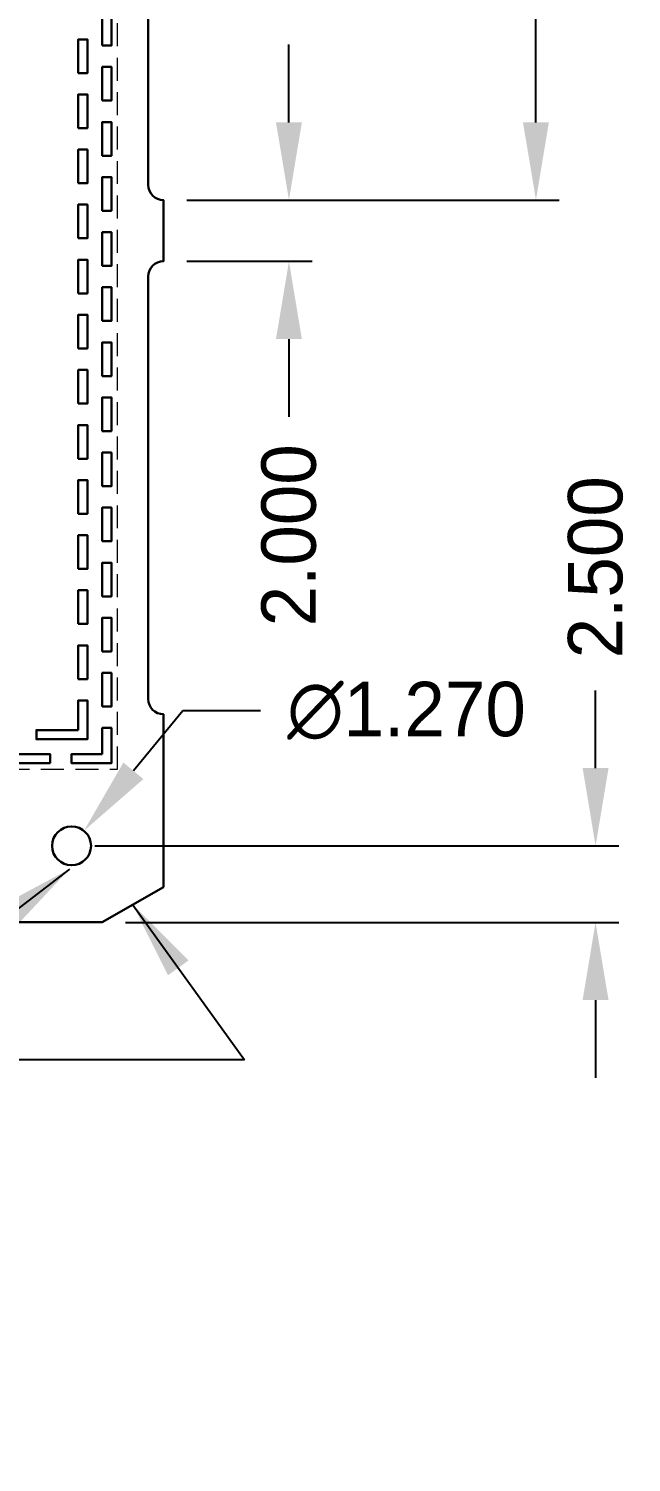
# Model space of a CAD drawing. Extents: x -14 to 234, y 117 to 227.
# Drawn here: x 214.32 to 233.99, y 134.91 to 181.76 of the extents above; entities that cross this region are included whole.
import ezdxf

# ---------------------------------------------------------------- set-up
doc = ezdxf.new("R2010")
doc.units = 0
doc.header["$LTSCALE"] = 3
doc.header["$MEASUREMENT"] = 0
doc.linetypes.add('HIDDEN', pattern=[0.375, 0.25, -0.125])
for name, color, linetype, lineweight in [('DIM', 4, 'Continuous', 13), ('HIDN', 6, 'HIDDEN', 15), ('OBJ', 3, 'Continuous', 30), ('OBJ1', 7, 'Continuous', 30)]:
    doc.layers.add(name, color=color, linetype=linetype, lineweight=lineweight)
doc.dimstyles.new('3DEC X 1', dxfattribs={"dimtxt": 1.778, "dimasz": 2.54, "dimexe": 0.762, "dimexo": 0.762, "dimgap": 0.762, "dimtad": 0, "dimdec": 3, "dimzin": 0, "dimdsep": 46, "dimtxsty": 'Standard', "dimcen": 0.09, "dimadec": 0, "dimazin": 0, "dimtfac": 1, "dimtdec": 3, "dimtofl": 0, "dimtmove": 0, "dimatfit": 3, "dimfxl": 1, "dimtolj": 1, "dimtzin": 0, "dimarcsym": 0})
doc.dimstyles.new('3DEC X 1 DIA', dxfattribs={"dimtxt": 1.778, "dimasz": 2.54, "dimexe": 0.762, "dimexo": 0.762, "dimgap": 0.762, "dimtad": 0, "dimtoh": 1, "dimdec": 3, "dimzin": 0, "dimdsep": 46, "dimtxsty": 'Standard', "dimcen": 0, "dimadec": 0, "dimazin": 0, "dimtfac": 1, "dimtdec": 3, "dimtofl": 0, "dimtmove": 0, "dimatfit": 3, "dimfxl": 1, "dimtolj": 1, "dimtzin": 0, "dimarcsym": 0})

# ---------------------------------------------------------------- blocks, each defined once
blk = doc.blocks.new('*D20')
at = {"layer": 'Defpoints', "color": 0, "transparency": 16777216}
for p in [(123.719, -92.275), (123.719, -92.275), (135.88, -92.275), (135.88, -92.275), (123.719, -107.075), (123.719, -107.075)]:
    blk.add_point(p, dxfattribs=at)
at = {"layer": 'DIM', "color": 0, "lineweight": -2, "transparency": 16777216}
for p, q in [((135.88, -92.275), (135.88, -89.735)), ((135.88, -92.275), (135.88, -89.735)), ((124.481, -92.275), (136.642, -92.275)), ((124.481, -92.275), (136.642, -92.275)), ((135.88, -104.535), (135.88, -94.815)), ((135.88, -104.535), (135.88, -94.815)), ((124.481, -107.075), (136.642, -107.075)), ((124.481, -107.075), (136.642, -107.075))]:
    blk.add_line(p, q, dxfattribs=at)
at = {"layer": 'DIM', "color": 0, "transparency": 16777216}
for points in [[(135.456, -94.815), (136.303, -94.815), (135.88, -92.275)], [(135.456, -94.815), (136.303, -94.815), (135.88, -92.275)], [(135.456, -104.535), (136.303, -104.535), (135.88, -107.075)], [(135.456, -104.535), (136.303, -104.535), (135.88, -107.075)]]:
    blk.add_solid(points, dxfattribs=at)
at = {"layer": 'DIM', "color": 0, "transparency": 16777216, "insert": (135.88, -85.12), "char_height": 1.778, "attachment_point": 5, "rotation": 90}
blk.add_mtext('\\A1;14.800', dxfattribs=at)
blk.add_mtext('\\A1;14.800', dxfattribs=at)
blk = doc.blocks.new('*D21')
at = {"layer": 'Defpoints', "color": 0, "transparency": 16777216}
for p in [(123.719, -107.075), (123.719, -107.075), (123.719, -109.075), (123.719, -109.075), (127.816, -109.075), (127.816, -109.075)]:
    blk.add_point(p, dxfattribs=at)
at = {"layer": 'DIM', "color": 0, "lineweight": -2, "transparency": 16777216}
for p, q in [((127.816, -104.535), (127.816, -101.995)), ((127.816, -104.535), (127.816, -101.995)), ((124.481, -107.075), (128.578, -107.075)), ((124.481, -107.075), (128.578, -107.075)), ((124.481, -109.075), (128.578, -109.075)), ((124.481, -109.075), (128.578, -109.075)), ((127.816, -111.615), (127.816, -114.155)), ((127.816, -111.615), (127.816, -114.155))]:
    blk.add_line(p, q, dxfattribs=at)
at = {"layer": 'DIM', "color": 0, "transparency": 16777216}
for points in [[(127.392, -104.535), (128.239, -104.535), (127.816, -107.075)], [(127.392, -104.535), (128.239, -104.535), (127.816, -107.075)], [(127.392, -111.615), (128.239, -111.615), (127.816, -109.075)], [(127.392, -111.615), (128.239, -111.615), (127.816, -109.075)]]:
    blk.add_solid(points, dxfattribs=at)
at = {"layer": 'DIM', "color": 0, "transparency": 16777216, "insert": (127.816, -118.028), "char_height": 1.778, "attachment_point": 5, "rotation": 90}
blk.add_mtext('\\A1;2.000', dxfattribs=at)
blk.add_mtext('\\A1;2.000', dxfattribs=at)
blk = doc.blocks.new('*D23')
at = {"layer": 'Defpoints', "color": 0, "transparency": 16777216}
for p in [(121.123, -127.684), (121.123, -127.684), (120.315, -128.665), (120.315, -128.665)]:
    blk.add_point(p, dxfattribs=at)
at = {"layer": 'DIM', "color": 0, "lineweight": -2, "transparency": 16777216}
for p, q in [((124.352, -123.763), (122.737, -125.723)), ((124.352, -123.763), (122.737, -125.723)), ((126.892, -123.763), (124.352, -123.763)), ((126.892, -123.763), (124.352, -123.763))]:
    blk.add_line(p, q, dxfattribs=at)
at = {"layer": 'DIM', "color": 0, "transparency": 16777216}
blk.add_solid([(122.41, -125.454), (123.064, -125.993), (121.123, -127.684)], dxfattribs=at)
blk.add_solid([(122.41, -125.454), (123.064, -125.993), (121.123, -127.684)], dxfattribs=at)
at = {"layer": 'DIM', "color": 0, "transparency": 16777216, "insert": (131.654, -123.763), "char_height": 1.778, "attachment_point": 5}
blk.add_mtext('\\A1;∅1.270', dxfattribs=at)
blk.add_mtext('\\A1;∅1.270', dxfattribs=at)
blk = doc.blocks.new('*D27')
at = {"layer": 'Defpoints', "color": 0, "transparency": 16777216}
for p in [(120.719, -128.175), (120.719, -128.175), (137.826, -128.175), (137.826, -128.175), (121.719, -130.675), (121.719, -130.675)]:
    blk.add_point(p, dxfattribs=at)
at = {"layer": 'DIM', "color": 0, "lineweight": -2, "transparency": 16777216}
for p, q in [((137.826, -125.635), (137.826, -123.095)), ((137.826, -125.635), (137.826, -123.095)), ((121.481, -128.175), (138.588, -128.175)), ((121.481, -128.175), (138.588, -128.175)), ((122.481, -130.675), (138.588, -130.675)), ((122.481, -130.675), (138.588, -130.675)), ((137.826, -133.215), (137.826, -135.755)), ((137.826, -133.215), (137.826, -135.755))]:
    blk.add_line(p, q, dxfattribs=at)
at = {"layer": 'DIM', "color": 0, "transparency": 16777216}
for points in [[(137.403, -125.635), (138.25, -125.635), (137.826, -128.175)], [(137.403, -125.635), (138.25, -125.635), (137.826, -128.175)], [(137.403, -133.215), (138.25, -133.215), (137.826, -130.675)], [(137.403, -133.215), (138.25, -133.215), (137.826, -130.675)]]:
    blk.add_solid(points, dxfattribs=at)
at = {"layer": 'DIM', "color": 0, "transparency": 16777216, "insert": (137.826, -119.073), "char_height": 1.778, "attachment_point": 5, "rotation": 90}
blk.add_mtext('\\A1;2.500', dxfattribs=at)
blk.add_mtext('\\A1;2.500', dxfattribs=at)

msp = doc.modelspace()

# ---------------------------------------------------------------- linework, layer by layer
at = {"layer": 'HIDN'}
msp.add_lwpolyline([(217.21913, 157.55713), (217.21913, 209.55713), (165.21913, 209.55713), (165.21913, 157.55713)], close=True, dxfattribs=at)
at = {"layer": 'OBJ'}
msp.add_lwpolyline([(0.71913, 152.55713), (216.71913, 152.55713), (218.71913, 153.70713), (218.71913, 159.35713, -0.41421356), (218.21913, 159.85713), (218.21913, 173.65713, -0.41421356), (218.71913, 174.15713), (218.71913, 176.15713, -0.41421356), (218.21913, 176.65713), (218.21913, 190.45713, -0.41421356), (218.71913, 190.95713), (218.71913, 192.95713, -0.41421356), (218.21913, 193.45713), (218.21913, 207.25713, -0.41421356), (218.71913, 207.75713), (218.71913, 211.40713), (216.71913, 212.55713), (0.71913, 212.55713)], format="xyb", dxfattribs=at)
msp.add_circle((215.71913, 155.05713), 0.635, dxfattribs=at)
at = {"layer": 'OBJ1'}
for points in [[(216.71913, 181.20713), (216.71913, 182.30713), (217.01913, 182.30713), (217.01913, 181.20713)], [(215.93713, 180.30713), (215.93713, 181.40713), (216.23713, 181.40713), (216.23713, 180.30713)], [(216.71913, 179.40713), (216.71913, 180.50713), (217.01913, 180.50713), (217.01913, 179.40713)], [(215.93713, 178.50713), (215.93713, 179.60713), (216.23713, 179.60713), (216.23713, 178.50713)], [(216.71913, 177.60713), (216.71913, 178.70713), (217.01913, 178.70713), (217.01913, 177.60713)], [(215.93713, 176.70713), (215.93713, 177.80713), (216.23713, 177.80713), (216.23713, 176.70713)], [(216.71913, 175.80713), (216.71913, 176.90713), (217.01913, 176.90713), (217.01913, 175.80713)], [(215.93713, 174.90713), (215.93713, 176.00713), (216.23713, 176.00713), (216.23713, 174.90713)], [(216.71913, 174.00713), (216.71913, 175.10713), (217.01913, 175.10713), (217.01913, 174.00713)], [(215.93713, 173.10713), (215.93713, 174.20713), (216.23713, 174.20713), (216.23713, 173.10713)], [(216.71913, 172.20713), (216.71913, 173.30713), (217.01913, 173.30713), (217.01913, 172.20713)], [(215.93713, 171.30713), (215.93713, 172.40713), (216.23713, 172.40713), (216.23713, 171.30713)], [(216.71913, 170.40713), (216.71913, 171.50713), (217.01913, 171.50713), (217.01913, 170.40713)], [(215.93713, 169.50713), (215.93713, 170.60713), (216.23713, 170.60713), (216.23713, 169.50713)], [(216.71913, 168.60713), (216.71913, 169.70713), (217.01913, 169.70713), (217.01913, 168.60713)], [(215.93713, 167.70713), (215.93713, 168.80713), (216.23713, 168.80713), (216.23713, 167.70713)], [(216.71913, 166.80713), (216.71913, 167.90713), (217.01913, 167.90713), (217.01913, 166.80713)], [(215.93713, 165.90713), (215.93713, 167.00713), (216.23713, 167.00713), (216.23713, 165.90713)], [(216.71913, 165.00713), (216.71913, 166.10713), (217.01913, 166.10713), (217.01913, 165.00713)], [(215.93713, 164.10713), (215.93713, 165.20713), (216.23713, 165.20713), (216.23713, 164.10713)], [(216.71913, 163.20713), (216.71913, 164.30713), (217.01913, 164.30713), (217.01913, 163.20713)], [(215.93713, 162.30713), (215.93713, 163.40713), (216.23713, 163.40713), (216.23713, 162.30713)], [(216.71913, 161.40713), (216.71913, 162.50713), (217.01913, 162.50713), (217.01913, 161.40713)], [(215.93713, 160.50713), (215.93713, 161.60713), (216.23713, 161.60713), (216.23713, 160.50713)], [(216.71913, 159.60713), (216.71913, 160.70713), (217.01913, 160.70713), (217.01913, 159.60713)], [(215.93713, 158.83913), (214.56913, 158.83913), (214.56913, 158.53913), (216.23713, 158.53913), (216.23713, 159.80713), (215.93713, 159.80713)], [(216.71913, 158.05713), (215.71913, 158.05713), (215.71913, 157.75713), (217.01913, 157.75713), (217.01913, 158.90713), (216.71913, 158.90713)], [(215.01913, 157.75713), (213.41913, 157.75713), (213.41913, 158.05713), (215.01913, 158.05713)]]:
    msp.add_lwpolyline(points, close=True, dxfattribs=at)

# ---------------------------------------------------------------- dimensions: what is measured, and where the dimension line sits
at = {"layer": 'DIM'}
dim = msp.add_linear_dim(base=(230.87955, 190.95713), p1=(218.71913, 176.15713), p2=(218.71913, 190.95713), angle=90, dimstyle='3DEC X 1', dxfattribs=at)
dim.commit()
dim.dimension.update_dxf_attribs({"geometry": '*D20', "text_midpoint": (230.87955, 198.11146), "dimtype": 128, "insert": (95.00003, 283.23169)})
for base, p1, p2, picture, middle in [((222.8158, 174.15713), (218.71913, 176.15713), (218.71913, 174.15713), '*D21', (222.8158, 165.20363)), ((232.82632, 155.05713), (216.71913, 152.55713), (215.71913, 155.05713), '*D27', (232.82632, 164.15879))]:
    dim = msp.add_linear_dim(base=base, p1=p1, p2=p2, angle=90, dimstyle='3DEC X 1', dxfattribs=at)
    dim.commit()
    dim.dimension.update_dxf_attribs({"geometry": picture, "text_midpoint": middle, "insert": (95.00003, 283.23169)})
dim = msp.add_diameter_dim_2p(p1=(215.31551, 154.56691), p2=(216.12276, 155.54734), dimstyle='3DEC X 1 DIA', dxfattribs=at)
dim.commit()
dim.dimension.update_dxf_attribs({"geometry": '*D23', "text_midpoint": (226.65427, 159.46906), "insert": (95.00003, 283.23169)})

# ---------------------------------------------------------------- leaders
msp.add_leader([(215.65162, 154.29812), (190.46174, 134.91303), (146.31467, 134.91303)], dimstyle='3DEC X 1', override={"dimgap": 0.762, "dimtad": 0}, dxfattribs=at)
at = {"layer": 'DIM', "annotation_type": 0, "has_hookline": 1, "hookline_direction": 1, "text_width": 25.48467}
msp.add_leader([(217.71913, 153.13213), (221.36504, 148.06828), (213.62169, 148.06828)], dimstyle='3DEC X 1', override={"dimgap": 0.762, "dimtad": 0}, dxfattribs=at)

doc.saveas('drawing.dxf')
